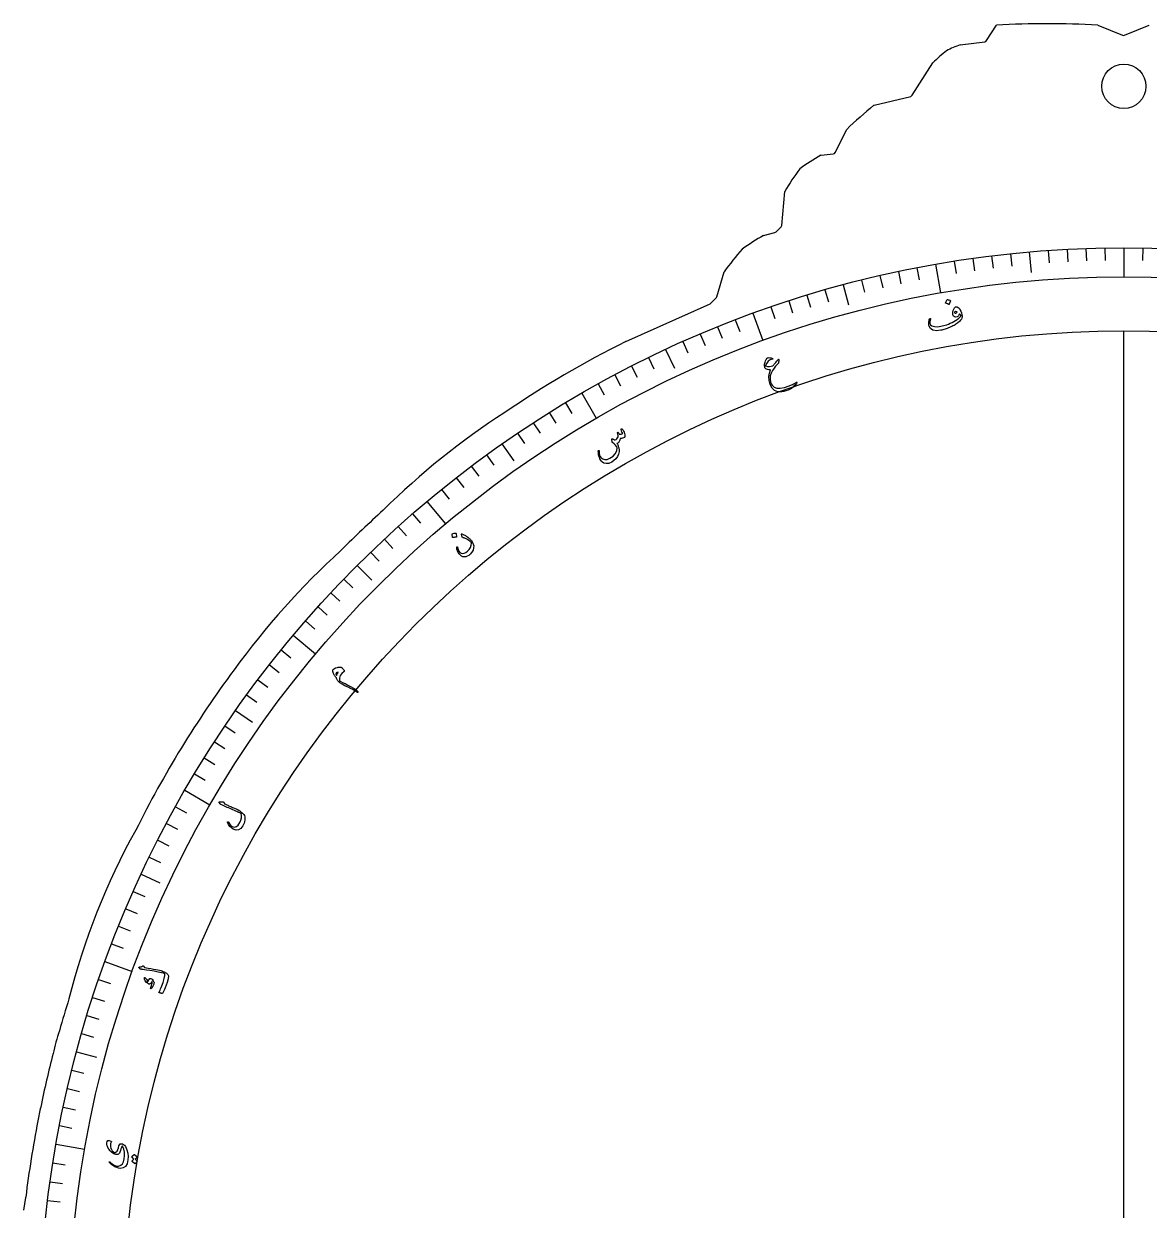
# Model space of a CAD drawing. Header units: millimetres. Extents: x -65 to 65, y -65 to 77.
# Drawn here: x -64.6 to 1.5, y 7.2 to 76.9 of the extents above; entities that cross this region are included whole.
import ezdxf

# ---------------------------------------------------------------- set-up
doc = ezdxf.new("R2010")
doc.units = ezdxf.units.MM
for name, color, linetype in [('CUT_INNER', 6, 'Continuous'), ('CUT_OUTER', 1, 'Continuous'), ('ENGRAVE', 7, 'Continuous'), ('ENGRAVE_FINE', 8, 'Continuous'), ('TEXT', 5, 'Continuous')]:
    doc.layers.add(name, color=color, linetype=linetype)

msp = doc.modelspace()

# ---------------------------------------------------------------- linework, layer by layer
at = {"layer": 'CUT_INNER'}
msp.add_circle((0, 73.1806), 1.3, dxfattribs=at)
at = {"layer": 'CUT_OUTER'}
for points in [[(-8.0634, 75.8631), (-7.4816, 76.7774), (-7.4794, 76.7804)], [(-1.5243, 76.7804), (-1.5209, 76.7792), (-0.0701, 76.1821)], [(0.0441, 76.1821), (1.4942, 76.7792), (1.4976, 76.7804)], [(-9.6128, 75.6247), (-9.6091, 75.6253), (-8.1724, 75.7947)], [(-12.4247, 72.6542), (-11.2144, 74.5553), (-11.2124, 74.5582)], [(-14.6789, 72.0692), (-14.6754, 72.0703), (-12.5162, 72.5889)], [(-16.9538, 69.298), (-16.2808, 70.644), (-16.2791, 70.6471)], [(-17.7904, 69.1364), (-17.7871, 69.137), (-17.0715, 69.216)], [(-20.0965, 65.0135), (-19.9241, 66.9996), (-19.9236, 67.0032)], [(-20.4274, 64.6329), (-20.1399, 64.9204)], [(-21.1678, 64.4252), (-21.1639, 64.4264), (-20.4971, 64.5934)], [(-23.9125, 60.8175), (-23.4797, 62.2886), (-23.4785, 62.292)], [(-24.2592, 60.4449), (-23.9503, 60.7538)], [(-29.2539, 58.2048), (-24.3041, 60.414)], [(-46.0003, 45.9233), (-45.9619, 45.9619)], [(-64.6323, 7.1861), (-64.5148, 7.9264), (-64.5112, 7.9567)]]:
    msp.add_lwpolyline(points, dxfattribs=at)
for centre, radius, start, end in [((-4.5018, 17.5576), 59.2977, 87.121798, 92.878337), ((-0.013, 76.3208), 0.15, 247.627302, 292.381375), ((-3.0801, 66.2192), 11.6479, 129.016342, 134.281128), ((-6.5762, 67.7132), 8.4743, 110.997725, 116.919921), ((-8.1899, 75.9436), 0.15, 276.721275, 327.531273), ((-12.5512, 72.7347), 0.15, 283.506511, 327.517717), ((-0.5705, 54.5825), 22.4685, 128.896798, 134.358174), ((-10.6487, 56.6657), 14.371, 119.798927, 125.698654), ((-17.088, 69.3651), 0.15, 276.30443, 333.434949), ((-6.2355, 58.8363), 15.9394, 143.415485, 149.177914), ((-20.246, 65.0265), 0.15, 315, 355.038907), ((-14.4192, 52.565), 13.6458, 119.640457, 125.854025), ((-20.5335, 64.7389), 0.15, 284.060887, 315), ((-9.273, 52.0189), 17.5309, 138.544343, 144.1264), ((-24.0564, 60.8599), 0.15, 315, 343.606457), ((-24.3653, 60.551), 0.15, 294.05267, 315), ((-0.8072, 1.6364), 63.3182, 116.696569, 124.164142), ((-12.9993, 17.6199), 43.2606, 122.690792, 134.843161), ((-0.2955, 0.3028), 64.577, 131.9993, 135.004606), ((-14.5733, 11.4594), 46.6414, 132.361166, 143.933383), ((-0.8628, 0.9027), 63.9408, 143.519743, 153.435841), ((-22.7534, 9.7886), 40.4292, 150.82497, 165.946096), ((-0.4379, 0.13), 64.5432, 162.437024, 164.174372), ((-51.7094, 14.0657), 11.4291, 161.291464, 168.301276), ((-0.9635, 0.2256), 64.0104, 165.379213, 168.262014), ((-58.0594, 11.6979), 5.7873, 164.467368, 172.746245), ((-0.2416, 0.0343), 64.756, 168.965531, 172.972724)]:
    msp.add_arc(centre, radius, start, end, dxfattribs=at)
at = {"layer": 'ENGRAVE'}
for points in [[(-5.5518, 63.4576), (-5.4456, 62.2435)], [(0, 63.7), (0, 61.9938)], [(-11.0614, 62.7323), (-10.7651, 61.0519)], [(-16.4868, 61.5295), (-16.1713, 60.3523)], [(-21.7867, 59.8584), (-21.2031, 58.2551)], [(0, -58.825), (0, 58.825)], [(-26.9208, 57.7318), (-26.4057, 56.6272)], [(-31.85, 55.1658), (-30.9969, 53.6882)], [(-36.5368, 52.18), (-35.8378, 51.1816)], [(-40.9456, 48.797), (-39.8488, 47.49)], [(-45.0427, 45.0427), (-44.1809, 44.1809)], [(-48.797, 40.9456), (-47.49, 39.8488)], [(-52.18, 36.5368), (-51.1816, 35.8378)], [(-55.1658, 31.85), (-53.6882, 30.9969)], [(-57.7318, 26.9208), (-56.6272, 26.4057)], [(-59.8584, 21.7867), (-58.2551, 21.2031)], [(-61.5295, 16.4868), (-60.3523, 16.1713)], [(-62.7323, 11.0614), (-61.0519, 10.7651)]]:
    msp.add_lwpolyline(points, dxfattribs=at)
for radius in [63.7, 63.7, 61.9938, 58.825, 58.825]:
    msp.add_circle((0, 0), radius, dxfattribs=at)
at = {"layer": 'ENGRAVE_FINE'}
for points in [[(-4.4435, 63.5448), (-4.3925, 62.8154)], [(-3.3338, 63.6127), (-3.2955, 62.8825)], [(-2.2231, 63.6612), (-2.1976, 62.9304)], [(-1.1117, 63.6903), (-1.099, 62.9592)], [(1.1117, 63.6903), (1.099, 62.9592)], [(-9.9649, 62.9157), (-9.8505, 62.1935)], [(-8.8653, 63.0801), (-8.7636, 62.3559)], [(-7.7631, 63.2252), (-7.674, 62.4994)], [(-6.6585, 63.351), (-6.582, 62.6238)], [(-14.3294, 62.0674), (-14.1649, 61.3549)], [(-13.244, 62.308), (-13.0919, 61.5927)], [(-12.1545, 62.5297), (-12.015, 61.8118)], [(-15.4104, 61.8078), (-15.2335, 61.0983)], [(-18.6241, 60.9166), (-18.4103, 60.2173)], [(-17.5581, 61.2324), (-17.3565, 60.5294)], [(-20.7387, 60.2295), (-20.5006, 59.5381)], [(-19.6844, 60.5823), (-19.4584, 59.8868)], [(-22.828, 59.4691), (-22.566, 58.7864)], [(-24.8896, 58.6362), (-24.6039, 57.963)], [(-23.8624, 59.0616), (-23.5885, 58.3836)], [(-25.9091, 58.1928), (-25.6117, 57.5248)], [(-27.9242, 57.2532), (-27.6037, 56.5959)], [(-28.9192, 56.7571), (-28.5872, 56.1056)], [(-29.9053, 56.2438), (-29.562, 55.5981)], [(-30.8824, 55.7133), (-30.5279, 55.0737)], [(-32.8079, 54.6016), (-32.4313, 53.9748)], [(-33.7559, 54.0207), (-33.3684, 53.4005)], [(-34.6935, 53.4233), (-34.2952, 52.81)], [(-35.6206, 52.8097), (-35.2117, 52.2035)], [(-38.3356, 50.8731), (-37.8955, 50.2891)], [(-37.4419, 51.5344), (-37.0121, 50.9428)], [(-39.2176, 50.1963), (-38.7674, 49.6201)], [(-40.0877, 49.5042), (-39.6275, 48.9359)], [(-41.791, 48.075), (-41.3112, 47.5231)], [(-42.6236, 47.3383), (-42.1343, 46.7949)], [(-43.4433, 46.5872), (-42.9446, 46.0524)], [(-44.2497, 45.8219), (-43.7418, 45.2959)], [(-45.8219, 44.2497), (-45.2959, 43.7418)], [(-46.5872, 43.4433), (-46.0524, 42.9446)], [(-47.3383, 42.6236), (-46.7949, 42.1343)], [(-48.075, 41.791), (-47.5231, 41.3112)], [(-49.5042, 40.0877), (-48.9359, 39.6275)], [(-50.1963, 39.2176), (-49.6201, 38.7674)], [(-50.8731, 38.3356), (-50.2891, 37.8955)], [(-51.5344, 37.4419), (-50.9428, 37.0121)], [(-52.8097, 35.6206), (-52.2035, 35.2117)], [(-53.4233, 34.6935), (-52.81, 34.2952)], [(-54.0207, 33.7559), (-53.4005, 33.3684)], [(-54.6016, 32.8079), (-53.9748, 32.4313)], [(-55.7133, 30.8824), (-55.0737, 30.5279)], [(-56.2438, 29.9053), (-55.5981, 29.562)], [(-56.7571, 28.9192), (-56.1056, 28.5872)], [(-57.2532, 27.9242), (-56.5959, 27.6037)], [(-58.1928, 25.9091), (-57.5248, 25.6117)], [(-58.6362, 24.8896), (-57.963, 24.6039)], [(-59.0616, 23.8624), (-58.3836, 23.5885)], [(-59.4691, 22.828), (-58.7864, 22.566)], [(-60.2295, 20.7387), (-59.5381, 20.5006)], [(-60.5823, 19.6844), (-59.8868, 19.4584)], [(-60.9166, 18.6241), (-60.2173, 18.4103)], [(-61.2324, 17.5581), (-60.5294, 17.3565)], [(-61.8078, 15.4104), (-61.0983, 15.2335)], [(-62.0674, 14.3294), (-61.3549, 14.1649)], [(-62.308, 13.244), (-61.5927, 13.0919)], [(-62.5297, 12.1545), (-61.8118, 12.015)], [(-62.9157, 9.9649), (-62.1935, 9.8505)], [(-63.0801, 8.8653), (-62.3559, 8.7636)], [(-63.2252, 7.7631), (-62.4994, 7.674)]]:
    msp.add_lwpolyline(points, dxfattribs=at)
at = {"layer": 'TEXT'}
for points in [[(-10.3846, 60.6543), (-10.3822, 60.6577), (-10.3784, 60.6601), (-10.3731, 60.6616), (-10.3665, 60.6621), (-10.3175, 60.6517), (-10.2705, 60.6368), (-10.2254, 60.6173), (-10.1824, 60.5933), (-10.1779, 60.5893), (-10.1755, 60.5849), (-10.1752, 60.5802), (-10.1769, 60.5752), (-10.2579, 60.3805), (-10.2613, 60.3756), (-10.2664, 60.3737), (-10.2733, 60.3748), (-10.2818, 60.3788), (-10.2892, 60.3823), (-10.3008, 60.3875), (-10.3167, 60.3943), (-10.3367, 60.4028), (-10.3613, 60.4129), (-10.3907, 60.4245), (-10.425, 60.4377), (-10.464, 60.4524), (-10.4693, 60.455), (-10.4723, 60.4581), (-10.4729, 60.4616), (-10.4711, 60.4654)], [(-9.8848, 60.2285), (-9.8386, 60.2395), (-9.7892, 60.2293), (-9.7367, 60.1978), (-9.6811, 60.145), (-9.6277, 60.0733), (-9.5817, 59.985), (-9.5429, 59.88), (-9.5115, 59.7584), (-9.503, 59.7138), (-9.4995, 59.6717), (-9.5008, 59.6321), (-9.5069, 59.595), (-9.5371, 59.5181), (-9.588, 59.4411), (-9.6595, 59.3639), (-9.7516, 59.2866), (-9.8044, 59.2489), (-9.8594, 59.2125), (-9.9164, 59.1773), (-9.9754, 59.1433), (-10.0367, 59.1106), (-10.1004, 59.0789), (-10.1665, 59.0485), (-10.2349, 59.0191), (-10.3038, 58.9914), (-10.3715, 58.9658), (-10.4379, 58.9422), (-10.5029, 58.9207), (-10.5669, 58.9015), (-10.63, 58.8845), (-10.6921, 58.8699), (-10.7533, 58.8577), (-11.0132, 58.8312), (-11.214, 58.8631), (-11.3561, 58.9538), (-11.4395, 59.1037), (-11.4483, 59.1406), (-11.4543, 59.1834), (-11.4576, 59.2321), (-11.4581, 59.2867), (-11.4536, 59.3477), (-11.4426, 59.4081), (-11.4251, 59.4679), (-11.4012, 59.5272), (-11.3973, 59.5343), (-11.3922, 59.5397), (-11.3859, 59.5436), (-11.3784, 59.5459), (-11.3708, 59.5464), (-11.3642, 59.5445), (-11.3588, 59.5403), (-11.3544, 59.5338), (-11.3515, 59.5263), (-11.3504, 59.519), (-11.3511, 59.512), (-11.3538, 59.5052), (-11.3928, 59.3707), (-11.3935, 59.2621), (-11.3561, 59.1793), (-11.2807, 59.1223), (-11.13, 59.0765), (-10.9502, 59.0662), (-10.7411, 59.0911), (-10.5024, 59.151), (-10.399, 59.1851), (-10.2963, 59.2242), (-10.1942, 59.2684), (-10.0928, 59.3176), (-9.9921, 59.3718), (-9.8922, 59.4311), (-9.7931, 59.4954), (-9.6949, 59.5647), (-9.6433, 59.6066), (-9.606, 59.6487), (-9.583, 59.6912), (-9.5744, 59.7341), (-9.587, 59.7606), (-9.6039, 59.784), (-9.6251, 59.8044), (-9.6506, 59.8217), (-9.6534, 59.8223), (-9.6563, 59.8202), (-9.6595, 59.8154), (-9.6627, 59.8079), (-9.6875, 59.7488), (-9.7185, 59.7025), (-9.7557, 59.6687), (-9.799, 59.6476), (-9.8822, 59.6327), (-9.9504, 59.6464), (-10.0038, 59.6887), (-10.0423, 59.7596), (-10.053, 59.8261), (-10.0443, 59.911), (-10.0162, 60.0144), (-9.9683, 60.1362), (-9.9519, 60.167), (-9.9325, 60.1927), (-9.9102, 60.2132), (-9.8848, 60.2285)], [(-9.8055, 59.906), (-9.7986, 59.9178), (-9.7979, 59.9286), (-9.8032, 59.9385), (-9.8147, 59.9473), (-9.8585, 59.966), (-9.8946, 59.9663), (-9.9228, 59.9483), (-9.9431, 59.9119), (-9.9448, 59.9015), (-9.9441, 59.8926), (-9.941, 59.8854), (-9.9354, 59.8798), (-9.8994, 59.8647), (-9.8657, 59.864), (-9.8344, 59.8777), (-9.8055, 59.906)], [(-20.957, 57.211), (-20.9254, 57.2332), (-20.8872, 57.2465), (-20.8423, 57.251), (-20.7906, 57.2467), (-20.7633, 57.2415), (-20.7377, 57.2356), (-20.7139, 57.2288), (-20.6919, 57.2213), (-20.6717, 57.2131), (-20.6533, 57.2043), (-20.6368, 57.195), (-20.6222, 57.1853), (-20.611, 57.1746), (-20.6108, 57.1657), (-20.6215, 57.1584), (-20.6432, 57.1527), (-20.7795, 57.1133), (-20.8923, 57.0396), (-20.9813, 56.9319), (-21.0465, 56.7901), (-21.0469, 56.7823), (-21.0442, 56.7753), (-21.0383, 56.7692), (-21.0293, 56.7639), (-20.9263, 56.7335), (-20.8243, 56.7256), (-20.7232, 56.7405), (-20.6229, 56.7779), (-20.6061, 56.7881), (-20.5858, 56.8051), (-20.5621, 56.829), (-20.5349, 56.8598), (-20.4866, 56.9196), (-20.4439, 56.9724), (-20.4068, 57.0181), (-20.3752, 57.0568), (-20.3492, 57.0885), (-20.3289, 57.1132), (-20.3142, 57.1309), (-20.3052, 57.1416), (-20.2907, 57.1525), (-20.2803, 57.1511), (-20.274, 57.1373), (-20.2718, 57.1111), (-20.2735, 57.0398), (-20.2778, 56.9856), (-20.2848, 56.9485), (-20.2944, 56.9286), (-20.3323, 56.8907), (-20.3716, 56.8483), (-20.4122, 56.8015), (-20.4541, 56.7503), (-20.4974, 56.6947), (-20.5418, 56.6347), (-20.5876, 56.5702), (-20.6346, 56.5013), (-20.7205, 56.3411), (-20.7679, 56.1727), (-20.777, 55.996), (-20.748, 55.8112), (-20.7149, 55.7171), (-20.6679, 55.6356), (-20.6072, 55.5667), (-20.5329, 55.5103), (-20.379, 55.4547), (-20.1817, 55.4503), (-19.9405, 55.4967), (-19.655, 55.5931), (-19.612, 55.6114), (-19.566, 55.632), (-19.5171, 55.6548), (-19.4651, 55.6798), (-19.4102, 55.7072), (-19.3527, 55.737), (-19.2924, 55.7692), (-19.2295, 55.8038), (-19.2184, 55.809), (-19.2096, 55.8113), (-19.2031, 55.8106), (-19.199, 55.8069), (-19.202, 55.7807), (-19.2332, 55.7317), (-19.2927, 55.6599), (-19.3801, 55.5652), (-19.4342, 55.511), (-19.483, 55.4676), (-19.5265, 55.435), (-19.5647, 55.4133), (-19.7121, 55.348), (-19.8489, 55.2972), (-19.9752, 55.2611), (-20.091, 55.2397), (-20.3258, 55.243), (-20.5171, 55.3152), (-20.6648, 55.4568), (-20.7689, 55.6681), (-20.8302, 55.908), (-20.8489, 56.1327), (-20.8246, 56.3421), (-20.7573, 56.5363), (-20.8499, 56.5426), (-20.928, 56.5548), (-20.9914, 56.5729), (-21.0402, 56.5971), (-21.0553, 56.6085), (-21.0678, 56.6225), (-21.0779, 56.639), (-21.0854, 56.6579), (-21.097, 56.7122), (-21.1033, 56.7653), (-21.1045, 56.8171), (-21.1005, 56.8678), (-21.0796, 56.9744), (-21.0487, 57.0672), (-21.0078, 57.1461), (-20.957, 57.211)], [(-29.535, 53.0335), (-29.5364, 53.0445), (-29.5353, 53.0535), (-29.5318, 53.0605), (-29.5258, 53.0656), (-29.5165, 53.0694), (-29.5075, 53.0704), (-29.4985, 53.0686), (-29.4898, 53.0641), (-29.4638, 53.045), (-29.4377, 53.0178), (-29.4116, 52.9826), (-29.3854, 52.9394), (-29.3499, 52.8648), (-29.3253, 52.7888), (-29.3117, 52.7113), (-29.309, 52.6326), (-29.3116, 52.6118), (-29.317, 52.5938), (-29.3253, 52.5786), (-29.3365, 52.5662), (-29.3847, 52.535), (-29.4435, 52.5137), (-29.5128, 52.5022), (-29.5928, 52.5005), (-29.6045, 52.4003), (-29.6389, 52.3187), (-29.696, 52.2554), (-29.776, 52.2103), (-29.7541, 52.1658), (-29.7342, 52.1223), (-29.7164, 52.0798), (-29.7007, 52.0383), (-29.687, 51.9976), (-29.675, 51.9574), (-29.6648, 51.9177), (-29.6564, 51.8784), (-29.6466, 51.8045), (-29.648, 51.7304), (-29.6604, 51.6559), (-29.684, 51.581), (-29.7552, 51.4349), (-29.8463, 51.308), (-29.9573, 51.2005), (-30.0884, 51.112), (-30.2539, 51.0426), (-30.4076, 51.0259), (-30.5497, 51.062), (-30.6802, 51.1509), (-30.7145, 51.1906), (-30.7472, 51.2422), (-30.7782, 51.3058), (-30.8075, 51.3813), (-30.8336, 51.4676), (-30.8536, 51.5617), (-30.8675, 51.6635), (-30.8754, 51.773), (-30.8751, 51.7803), (-30.8732, 51.7866), (-30.8696, 51.7918), (-30.8644, 51.7959), (-30.8584, 51.7988), (-30.8526, 51.8002), (-30.847, 51.8002), (-30.8415, 51.7987), (-30.8361, 51.7949), (-30.8321, 51.7899), (-30.8295, 51.7838), (-30.8282, 51.7765), (-30.8153, 51.6323), (-30.7949, 51.5195), (-30.7673, 51.438), (-30.7326, 51.3878), (-30.6132, 51.3027), (-30.4838, 51.2662), (-30.3444, 51.278), (-30.1947, 51.3382), (-30.0095, 51.4634), (-29.8749, 51.6078), (-29.7908, 51.7719), (-29.7571, 51.956), (-29.8044, 52.0376), (-29.8671, 52.1163), (-29.9456, 52.1921), (-30.0397, 52.265), (-30.0502, 52.2719), (-30.0578, 52.279), (-30.0626, 52.2864), (-30.0645, 52.2941), (-30.0666, 52.3231), (-30.0684, 52.3504), (-30.0699, 52.3761), (-30.0711, 52.4), (-30.0718, 52.422), (-30.072, 52.4418), (-30.0716, 52.4594), (-30.0705, 52.4748), (-30.069, 52.4819), (-30.0656, 52.4864), (-30.0604, 52.4882), (-30.0533, 52.4873), (-30.0491, 52.486), (-30.0431, 52.4837), (-30.0351, 52.4805), (-30.0253, 52.4763), (-30.0138, 52.4711), (-30.0009, 52.4646), (-29.9867, 52.4568), (-29.971, 52.4478), (-29.9401, 52.431), (-29.9158, 52.4199), (-29.8981, 52.4144), (-29.8871, 52.4146), (-29.8314, 52.4404), (-29.7835, 52.4797), (-29.7431, 52.5324), (-29.7103, 52.5987), (-29.7045, 52.6336), (-29.7076, 52.6838), (-29.7196, 52.7491), (-29.7405, 52.8297), (-29.7424, 52.8374), (-29.7422, 52.8449), (-29.7399, 52.8522), (-29.7355, 52.8594), (-29.7307, 52.8651), (-29.7254, 52.8692), (-29.7194, 52.8715), (-29.7128, 52.8722), (-29.6978, 52.8638), (-29.6813, 52.8414), (-29.6634, 52.805), (-29.6441, 52.7546), (-29.5884, 52.7525), (-29.5347, 52.7607), (-29.4831, 52.7791), (-29.4336, 52.8078), (-29.4426, 52.8224), (-29.4513, 52.8336), (-29.4597, 52.8411), (-29.4679, 52.8451), (-29.4764, 52.8484), (-29.483, 52.8529), (-29.4874, 52.8584), (-29.4898, 52.8652)], [(-39.4524, 46.895), (-39.452, 46.8992), (-39.4499, 46.9032), (-39.4462, 46.9071), (-39.4408, 46.9109), (-39.3934, 46.9266), (-39.3454, 46.9373), (-39.2968, 46.9432), (-39.2477, 46.9441), (-39.2418, 46.9429), (-39.2375, 46.9403), (-39.2348, 46.9365), (-39.2338, 46.9312), (-39.2049, 46.7226), (-39.2054, 46.7167), (-39.2088, 46.7124), (-39.2152, 46.7099), (-39.2246, 46.7091), (-39.2328, 46.7084), (-39.2454, 46.707), (-39.2624, 46.7049), (-39.284, 46.7022), (-39.3102, 46.6985), (-39.3414, 46.6938), (-39.3775, 46.6879), (-39.4185, 46.6809), (-39.4244, 46.6806), (-39.4285, 46.6817), (-39.4308, 46.6844), (-39.4312, 46.6886)], [(-38.8886, 46.9069), (-38.848, 46.8891), (-38.8068, 46.8695), (-38.7649, 46.8481), (-38.7224, 46.825), (-38.6792, 46.7998), (-38.6355, 46.7719), (-38.5912, 46.7415), (-38.5464, 46.7085), (-38.5032, 46.6744), (-38.4623, 46.6389), (-38.4237, 46.6021), (-38.3875, 46.564), (-38.3535, 46.5244), (-38.3217, 46.4832), (-38.292, 46.4405), (-38.2644, 46.3962), (-38.2386, 46.347), (-38.2186, 46.2984), (-38.2044, 46.2504), (-38.1959, 46.203), (-38.1968, 46.0782), (-38.2314, 45.9546), (-38.2996, 45.8322), (-38.4014, 45.7107), (-38.4859, 45.636), (-38.5711, 45.5837), (-38.6573, 45.554), (-38.7444, 45.5469), (-38.8275, 45.562), (-38.9053, 45.5964), (-38.9777, 45.65), (-39.0447, 45.7228), (-39.1027, 45.8112), (-39.1465, 45.9062), (-39.1761, 46.0078), (-39.1915, 46.1161), (-39.1913, 46.1302), (-39.1882, 46.1405), (-39.1823, 46.147), (-39.1737, 46.1498), (-39.1629, 46.1492), (-39.1546, 46.1428), (-39.1487, 46.1305), (-39.1451, 46.1124), (-39.1141, 45.986), (-39.068, 45.8874), (-39.0069, 45.8166), (-38.931, 45.7735), (-38.8469, 45.7587), (-38.7578, 45.7727), (-38.6637, 45.8153), (-38.5644, 45.8866), (-38.4609, 45.9924), (-38.385, 46.1063), (-38.3368, 46.2287), (-38.3161, 46.3595), (-38.3165, 46.3632), (-38.3183, 46.3676), (-38.3214, 46.3728), (-38.326, 46.3788), (-38.3661, 46.422), (-38.4194, 46.4669), (-38.4858, 46.5134), (-38.5656, 46.5615), (-38.6072, 46.5845), (-38.6464, 46.6055), (-38.6832, 46.6245), (-38.7176, 46.6414), (-38.7496, 46.6562), (-38.7792, 46.6685), (-38.8065, 46.6784), (-38.8313, 46.6858), (-38.8438, 46.6902), (-38.8534, 46.6957), (-38.8602, 46.7025), (-38.8641, 46.7105), (-38.9205, 46.8896), (-38.9218, 46.9016), (-38.917, 46.9086), (-38.9059, 46.9103), (-38.8886, 46.9069)], [(-46.2582, 38.4421), (-46.2829, 38.471), (-46.3069, 38.5005), (-46.3302, 38.5308), (-46.3526, 38.5618), (-46.3738, 38.5935), (-46.3935, 38.626), (-46.4115, 38.6593), (-46.4279, 38.6934), (-46.4536, 38.76), (-46.4678, 38.8187), (-46.4707, 38.8695), (-46.4622, 38.9124), (-46.4324, 38.9637), (-46.3819, 39.0053), (-46.3107, 39.0372), (-46.219, 39.0592), (-46.1918, 39.0637), (-46.1645, 39.0672), (-46.1372, 39.07), (-46.1099, 39.0718), (-46.0823, 39.073), (-46.0545, 39.0735), (-46.0265, 39.0735), (-45.9982, 39.0728), (-45.9826, 39.0714), (-45.9691, 39.0681), (-45.9577, 39.0626), (-45.9484, 39.0552), (-45.9171, 39.0181), (-45.8892, 38.9848), (-45.8649, 38.9553), (-45.8441, 38.9295), (-45.8271, 38.908), (-45.814, 38.891), (-45.8051, 38.8786), (-45.8001, 38.8707), (-45.7963, 38.8584), (-45.7969, 38.8473), (-45.802, 38.8372), (-45.8115, 38.8282), (-45.9479, 38.7063), (-46.0378, 38.5761), (-46.081, 38.4379), (-46.0776, 38.292), (-46.0735, 38.2785), (-46.0673, 38.2676), (-46.0591, 38.2591), (-46.0489, 38.253), (-45.901, 38.1834), (-45.7493, 38.1082), (-45.594, 38.0273), (-45.4349, 37.9408), (-45.2259, 37.8182), (-45.0834, 37.7204), (-45.0074, 37.6475), (-44.9977, 37.5996), (-45.008, 37.5919), (-45.0228, 37.5915), (-45.0424, 37.5983), (-45.0666, 37.6124), (-45.1143, 37.645), (-45.1652, 37.6775), (-45.2191, 37.71), (-45.2762, 37.7424), (-45.336, 37.7749), (-45.3984, 37.8076), (-45.4633, 37.8405), (-45.5307, 37.8735), (-45.7568, 37.9842), (-45.9313, 38.0775), (-46.054, 38.1537), (-46.1248, 38.213), (-46.1537, 38.2455), (-46.1788, 38.2771), (-46.2004, 38.3077), (-46.2183, 38.3375), (-46.2329, 38.366), (-46.2444, 38.393), (-46.2528, 38.4183), (-46.2582, 38.4421)], [(-46.2469, 38.5914), (-46.2399, 38.6138), (-46.2316, 38.6367), (-46.222, 38.66), (-46.2111, 38.6837), (-46.1989, 38.7078), (-46.1855, 38.732), (-46.171, 38.7565), (-46.1554, 38.7811), (-46.2053, 38.7699), (-46.2433, 38.7559), (-46.2693, 38.7392), (-46.2834, 38.7198), (-46.291, 38.689), (-46.2875, 38.6573), (-46.2728, 38.6248), (-46.2469, 38.5914)], [(-53.1505, 31.1339), (-53.1546, 31.1412), (-53.1563, 31.1484), (-53.1556, 31.1557), (-53.1526, 31.1629), (-53.1475, 31.169), (-53.1407, 31.1727), (-53.1323, 31.174), (-53.1222, 31.173), (-53.0645, 31.1649), (-53.0123, 31.1619), (-52.9657, 31.1638), (-52.9246, 31.1708), (-52.9108, 31.1718), (-52.8982, 31.167), (-52.8871, 31.1564), (-52.8773, 31.1401), (-52.8733, 31.131), (-52.8694, 31.1223), (-52.8656, 31.114), (-52.8619, 31.1061), (-52.8584, 31.0987), (-52.8553, 31.0918), (-52.8525, 31.0855), (-52.8501, 31.0797), (-52.8455, 31.0697), (-52.8384, 31.0604), (-52.8289, 31.0517), (-52.8169, 31.0436), (-52.7805, 31.0255), (-52.7404, 31.0063), (-52.6968, 30.9859), (-52.6495, 30.9645), (-52.5987, 30.9419), (-52.5445, 30.9179), (-52.4868, 30.8926), (-52.4256, 30.8658), (-52.3641, 30.84), (-52.3065, 30.8153), (-52.2529, 30.7916), (-52.2032, 30.7691), (-52.1573, 30.7478), (-52.1149, 30.7277), (-52.076, 30.7088), (-52.0407, 30.6911), (-51.9386, 30.6345), (-51.8482, 30.5701), (-51.7695, 30.4981), (-51.7025, 30.4184), (-51.6699, 30.3601), (-51.6503, 30.2882), (-51.6437, 30.2028), (-51.65, 30.1038), (-51.6664, 30.0023), (-51.6892, 29.9112), (-51.7182, 29.8307), (-51.7537, 29.7605), (-51.8751, 29.6036), (-52.0098, 29.5182), (-52.1583, 29.5045), (-52.3206, 29.5627), (-52.4259, 29.6339), (-52.5175, 29.7238), (-52.5954, 29.8326), (-52.6595, 29.9601), (-52.6625, 29.9688), (-52.6631, 29.9764), (-52.6612, 29.983), (-52.6569, 29.9885), (-52.6508, 29.9935), (-52.6448, 29.9966), (-52.639, 29.9977), (-52.6332, 29.9968), (-52.6255, 29.9941), (-52.6189, 29.99), (-52.6134, 29.9845), (-52.609, 29.9776), (-52.5446, 29.8787), (-52.4852, 29.8022), (-52.4311, 29.748), (-52.3822, 29.716), (-52.2538, 29.6881), (-52.1359, 29.7181), (-52.0284, 29.8059), (-51.9311, 29.9514), (-51.8671, 30.0963), (-51.8341, 30.2321), (-51.8323, 30.3588), (-51.8617, 30.4767), (-51.898, 30.4959), (-51.9409, 30.5175), (-51.9904, 30.5414), (-52.0466, 30.5676), (-52.1095, 30.5962), (-52.1795, 30.627), (-52.2566, 30.6599), (-52.3407, 30.6951), (-52.4269, 30.7323), (-52.5116, 30.7693), (-52.5947, 30.8059), (-52.6763, 30.8424), (-52.7563, 30.8787), (-52.8345, 30.915), (-52.911, 30.9513), (-52.9859, 30.9876), (-53.0596, 31.0196), (-53.0672, 31.0246), (-53.0739, 31.0301), (-53.0796, 31.036), (-53.0844, 31.0424)], [(-57.8314, 21.467), (-57.8031, 21.4709), (-57.7758, 21.4758), (-57.7496, 21.4817), (-57.7244, 21.4887), (-57.7001, 21.4968), (-57.6768, 21.5062), (-57.6544, 21.5168), (-57.633, 21.5288), (-57.6221, 21.5324), (-57.6115, 21.531), (-57.6012, 21.5246), (-57.5912, 21.5132), (-57.5402, 21.4482), (-57.5345, 21.4416), (-57.5295, 21.4366), (-57.5252, 21.433), (-57.5216, 21.431), (-57.3294, 21.4013), (-57.1563, 21.373), (-57.0021, 21.3462), (-56.867, 21.321), (-56.751, 21.2973), (-56.6543, 21.2752), (-56.577, 21.2547), (-56.519, 21.2357), (-56.4113, 21.1952), (-56.3778, 21.1805), (-56.3449, 21.164), (-56.3124, 21.1459), (-56.2805, 21.1261), (-56.249, 21.1044), (-56.2181, 21.0808), (-56.1878, 21.0553), (-56.1581, 21.0277), (-56.1306, 20.9424), (-56.1492, 20.7841), (-56.2132, 20.5527), (-56.3218, 20.2476), (-56.3592, 20.1536), (-56.3962, 20.0675), (-56.4327, 19.9892), (-56.4688, 19.9188), (-56.4741, 19.9131), (-56.48, 19.9098), (-56.4867, 19.9089), (-56.4941, 19.9104), (-56.5288, 19.9204), (-56.5602, 19.9297), (-56.5884, 19.9383), (-56.6135, 19.9463), (-56.6356, 19.9537), (-56.6551, 19.9606), (-56.672, 19.9671), (-56.6862, 19.9731), (-56.694, 19.977), (-56.6975, 19.9815), (-56.6968, 19.9866), (-56.6918, 19.9925), (-56.6579, 20.0386), (-56.6229, 20.101), (-56.5866, 20.1797), (-56.5491, 20.2746), (-56.4456, 20.5615), (-56.3771, 20.7905), (-56.3444, 20.962), (-56.348, 21.0763), (-56.415, 21.1012), (-56.5418, 21.1331), (-56.7283, 21.1718), (-56.9747, 21.2172), (-57.2222, 21.2604), (-57.4098, 21.292), (-57.5373, 21.3124), (-57.6048, 21.3216), (-57.6235, 21.3236), (-57.6409, 21.3254), (-57.6572, 21.3271), (-57.6723, 21.3287), (-57.686, 21.3301), (-57.6982, 21.3313), (-57.709, 21.3322), (-57.7183, 21.333), (-57.738, 21.3358), (-57.7557, 21.3417), (-57.7713, 21.3507), (-57.7849, 21.3627), (-57.8527, 21.4365), (-57.8571, 21.4421), (-57.8594, 21.4473), (-57.8597, 21.452), (-57.8579, 21.4563), (-57.853, 21.4606), (-57.847, 21.4638), (-57.8398, 21.4659), (-57.8314, 21.467)], [(-57.5385, 20.8472), (-57.5364, 20.8512), (-57.5334, 20.8542), (-57.5295, 20.8563), (-57.5248, 20.8574), (-57.521, 20.857), (-57.5172, 20.8559), (-57.5133, 20.8542), (-57.5093, 20.8518), (-57.4093, 20.7624), (-57.3995, 20.7524), (-57.3926, 20.7431), (-57.3885, 20.7345), (-57.3873, 20.7266), (-57.3895, 20.6957), (-57.3878, 20.6681), (-57.382, 20.6438), (-57.3723, 20.6228), (-57.3654, 20.6168), (-57.3553, 20.6179), (-57.3421, 20.6261), (-57.3257, 20.6413), (-57.3169, 20.6523), (-57.3082, 20.6637), (-57.2997, 20.6757), (-57.2913, 20.6882), (-57.2829, 20.7013), (-57.2746, 20.7153), (-57.2663, 20.73), (-57.258, 20.7456), (-57.2142, 20.7937), (-57.1598, 20.7944), (-57.0947, 20.7477), (-57.019, 20.6539), (-56.9989, 20.6193), (-56.9849, 20.5876), (-56.9771, 20.5587), (-56.9754, 20.5327), (-56.9792, 20.5062), (-56.9894, 20.4713), (-57.006, 20.4281), (-57.0289, 20.3765), (-57.0412, 20.3504), (-57.0539, 20.3259), (-57.0668, 20.3031), (-57.0801, 20.282), (-57.0932, 20.2624), (-57.1059, 20.2443), (-57.1181, 20.2274), (-57.1298, 20.212), (-57.1395, 20.2034), (-57.149, 20.1982), (-57.1583, 20.1963), (-57.1672, 20.1977), (-57.1755, 20.2022), (-57.1802, 20.2086), (-57.1815, 20.2168), (-57.1793, 20.227), (-57.1704, 20.2588), (-57.1597, 20.2946), (-57.1472, 20.3346), (-57.1329, 20.3785), (-57.1063, 20.4606), (-57.0884, 20.5257), (-57.0793, 20.5739), (-57.079, 20.6053), (-57.0804, 20.6098), (-57.0831, 20.613), (-57.0873, 20.6148), (-57.0929, 20.6153), (-57.0968, 20.6145), (-57.101, 20.6119), (-57.1055, 20.6076), (-57.1104, 20.6015), (-57.1491, 20.5425), (-57.1665, 20.5183), (-57.1847, 20.4988), (-57.2038, 20.4839), (-57.2236, 20.4737), (-57.2451, 20.4668), (-57.2653, 20.4654), (-57.2841, 20.4694), (-57.3016, 20.479), (-57.4119, 20.5644), (-57.4882, 20.6543), (-57.5304, 20.7486), (-57.5385, 20.8472)], [(-59.4854, 11.1808), (-59.5244, 11.1104), (-59.541, 11.0268), (-59.5351, 10.9301), (-59.5067, 10.8204), (-59.4735, 10.7481), (-59.4297, 10.6851), (-59.3752, 10.6312), (-59.3101, 10.5867), (-59.2966, 10.581), (-59.2819, 10.578), (-59.2661, 10.5779), (-59.2492, 10.5805), (-59.1932, 10.6083), (-59.1449, 10.663), (-59.1042, 10.7445), (-59.071, 10.8529), (-59.0391, 10.96), (-59.0031, 11.0354), (-58.9631, 11.079), (-58.9192, 11.091), (-58.8346, 11.0773), (-58.7627, 11.0467), (-58.7035, 10.9993), (-58.6569, 10.9352), (-58.571, 10.7435), (-58.5174, 10.5469), (-58.496, 10.3451), (-58.5068, 10.1378), (-58.5605, 9.9188), (-58.6561, 9.7641), (-58.7943, 9.6735), (-58.9753, 9.6473), (-59.0702, 9.6596), (-59.1706, 9.6899), (-59.2762, 9.7383), (-59.3872, 9.805), (-59.4176, 9.8268), (-59.4466, 9.849), (-59.4744, 9.8714), (-59.501, 9.894), (-59.5265, 9.9171), (-59.551, 9.9407), (-59.5745, 9.965), (-59.5969, 9.9899), (-59.6058, 10.0027), (-59.6085, 10.0133), (-59.605, 10.0217), (-59.5953, 10.0278), (-59.5842, 10.0303), (-59.5736, 10.0295), (-59.5635, 10.0256), (-59.554, 10.0185), (-59.4165, 9.8975), (-59.2875, 9.8181), (-59.167, 9.7801), (-59.0552, 9.7832), (-58.9299, 9.8318), (-58.8328, 9.9172), (-58.7638, 10.0395), (-58.7227, 10.1988), (-58.703, 10.4087), (-58.7126, 10.6028), (-58.7515, 10.7812), (-58.8201, 10.9442), (-58.8265, 10.9545), (-58.834, 10.9593), (-58.8425, 10.9586), (-58.852, 10.9526), (-58.8727, 10.9245), (-58.8953, 10.8734), (-58.9197, 10.7992), (-58.9458, 10.7018), (-58.9764, 10.6034), (-59.0136, 10.5308), (-59.0574, 10.4838), (-59.108, 10.4627), (-59.1637, 10.4586), (-59.2203, 10.4647), (-59.2778, 10.4811), (-59.3361, 10.5078), (-59.447, 10.5808), (-59.5447, 10.6722), (-59.6292, 10.7822), (-59.7002, 10.9108), (-59.7164, 10.9446), (-59.7299, 10.977), (-59.7406, 11.008), (-59.7486, 11.0376), (-59.754, 11.0656), (-59.757, 11.0921), (-59.7576, 11.1169), (-59.7558, 11.14), (-59.731, 11.2272), (-59.6822, 11.2743), (-59.6097, 11.2814), (-59.5133, 11.2484), (-59.4886, 11.2327), (-59.4758, 11.2161), (-59.4747, 11.1988), (-59.4854, 11.1808)], [(-58.2695, 10.2955), (-58.2718, 10.2989), (-58.2729, 10.3032), (-58.2726, 10.3084), (-58.2709, 10.3145), (-58.2584, 10.3353), (-58.2451, 10.3553), (-58.2312, 10.3744), (-58.2164, 10.3926), (-58.2008, 10.4101), (-58.1841, 10.4269), (-58.1663, 10.4431), (-58.1474, 10.4586), (-58.142, 10.4613), (-58.1366, 10.4619), (-58.1313, 10.4605), (-58.1261, 10.4571), (-57.9699, 10.3171), (-57.9681, 10.3138), (-57.9689, 10.3094), (-57.9722, 10.304), (-57.9781, 10.2976), (-57.9833, 10.2935), (-57.9905, 10.2864), (-58, 10.2766), (-58.0115, 10.2639), (-58.0254, 10.2483), (-58.0417, 10.2297), (-58.0605, 10.2079), (-58.0818, 10.1831), (-57.9603, 10.0734), (-57.9568, 10.0687), (-57.9567, 10.0634), (-57.9599, 10.0576), (-57.9665, 10.0512), (-57.9723, 10.0456), (-57.9809, 10.0368), (-57.9926, 10.0247), (-58.0071, 10.0094), (-58.0247, 9.9904), (-58.0453, 9.9676), (-58.0689, 9.941), (-58.0956, 9.9105), (-58.0997, 9.9075), (-58.1034, 9.9066), (-58.1068, 9.9076), (-58.1099, 9.9106), (-58.2598, 10.0506), (-58.2622, 10.054), (-58.2632, 10.0582), (-58.2629, 10.0634), (-58.2613, 10.0696), (-58.2517, 10.0875), (-58.2412, 10.1047), (-58.2298, 10.1211), (-58.2174, 10.1367), (-58.2043, 10.1517), (-58.1906, 10.1659), (-58.1762, 10.1795), (-58.1612, 10.1923)]]:
    msp.add_lwpolyline(points, close=True, dxfattribs=at)

doc.saveas('drawing.dxf')
